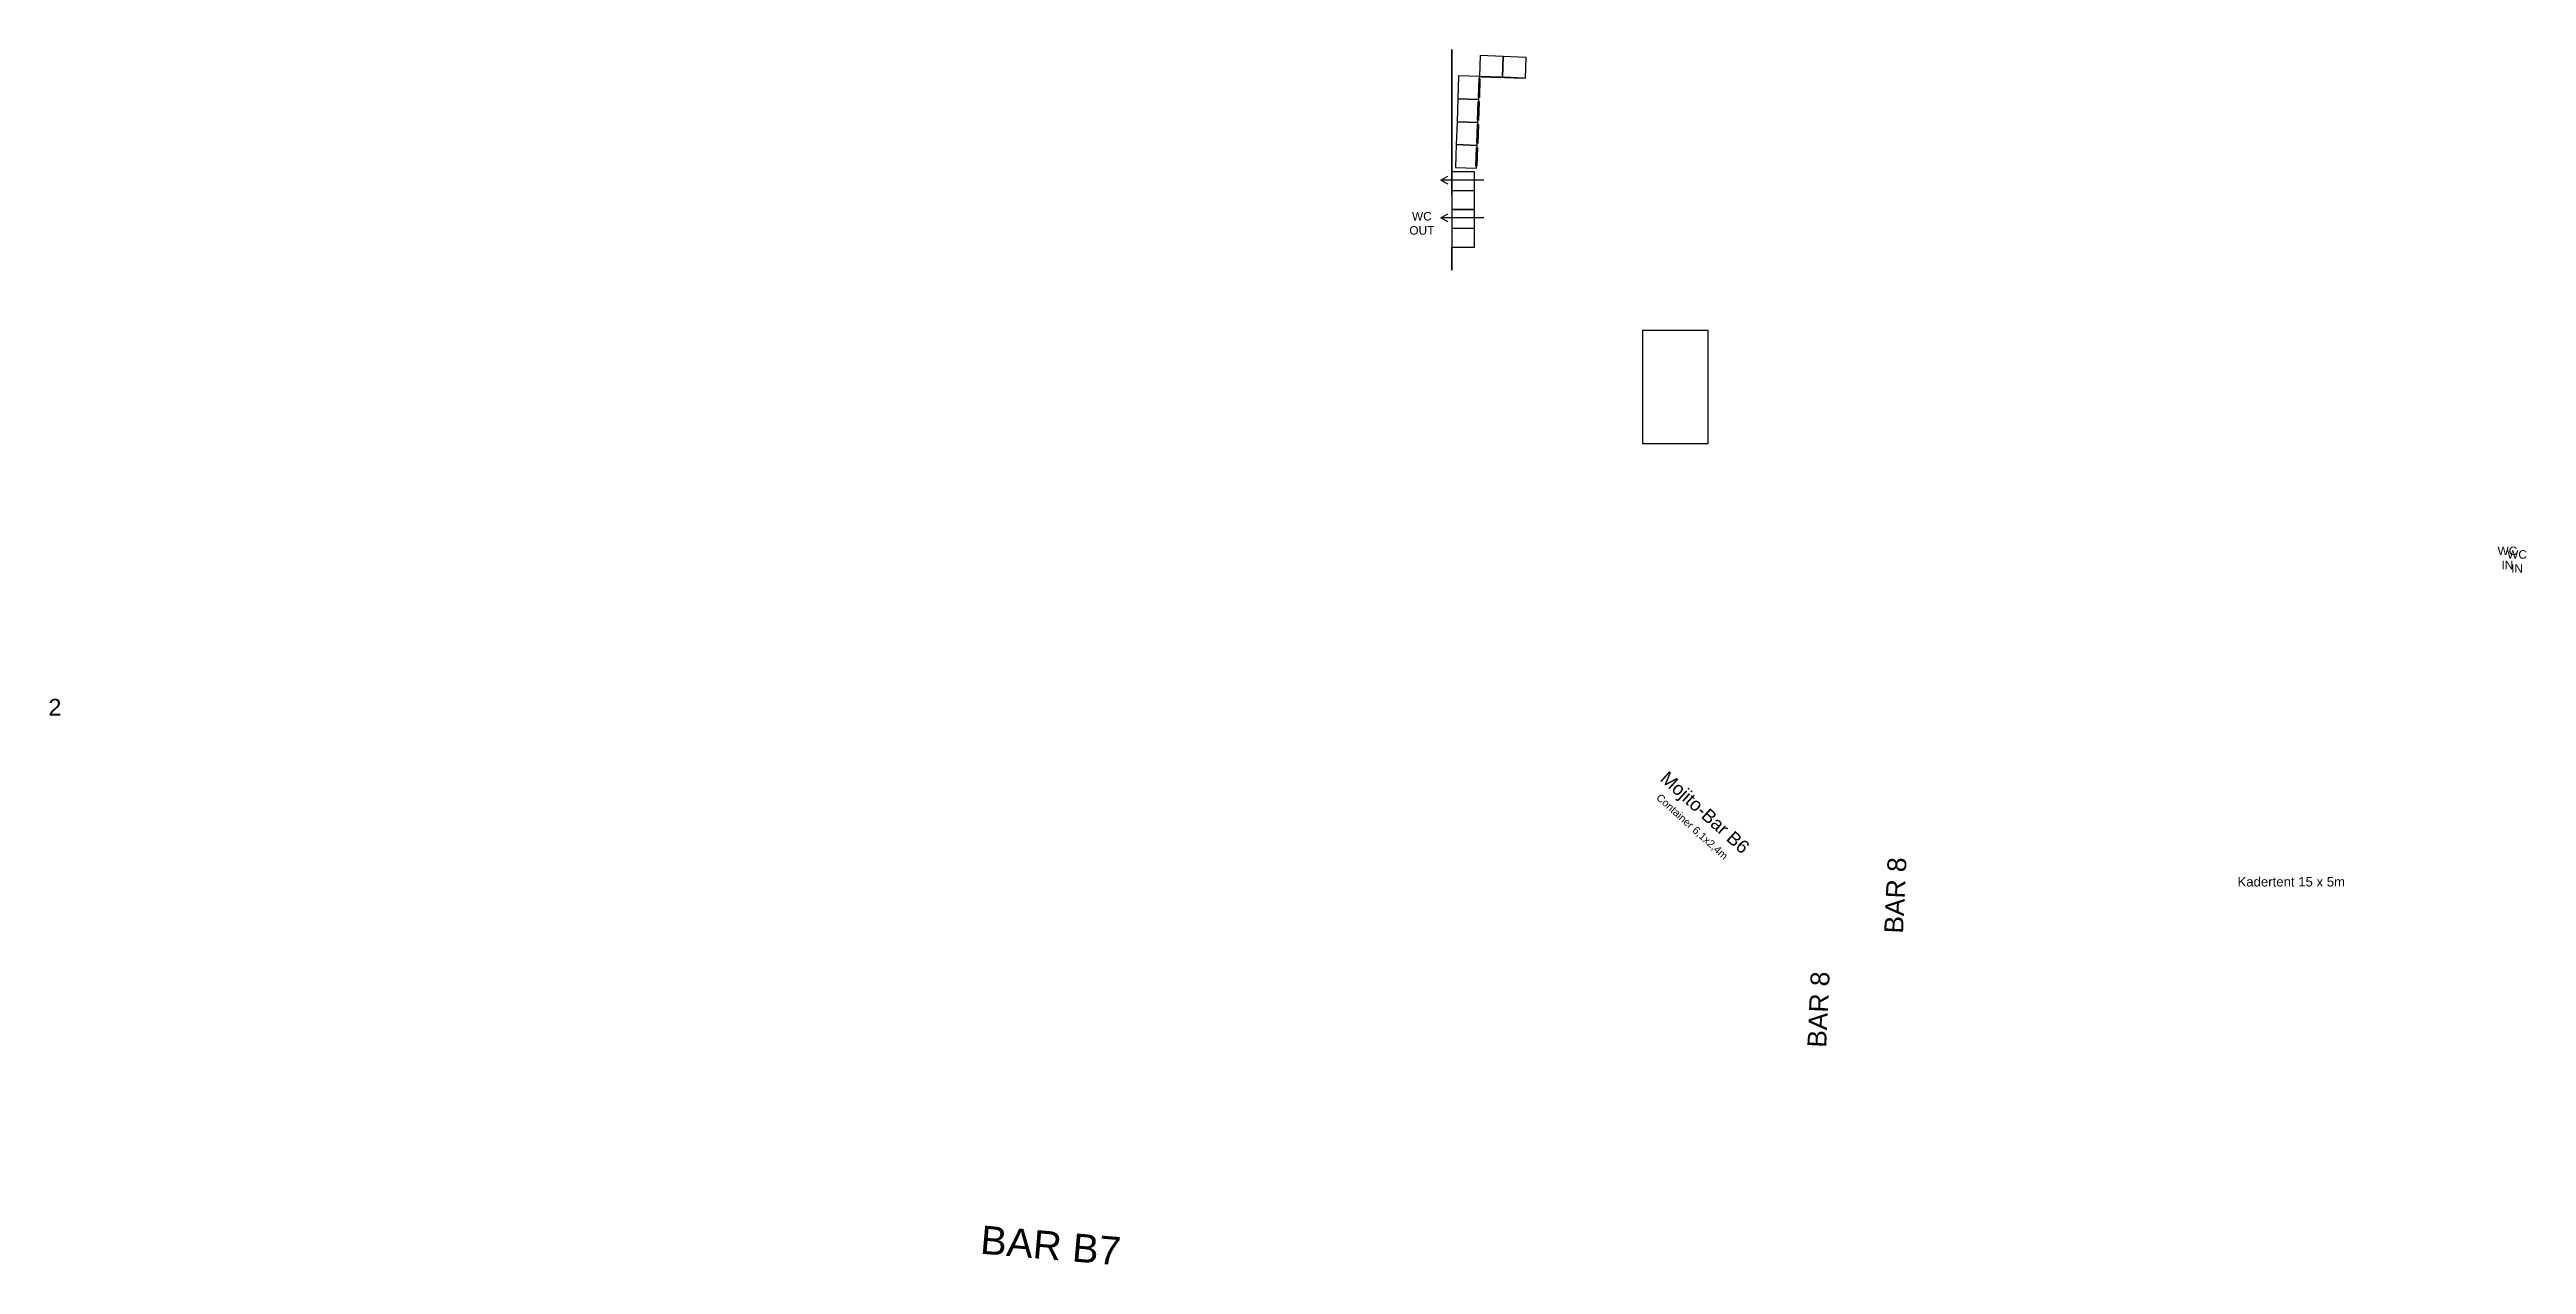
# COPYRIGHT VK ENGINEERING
# Model space of a CAD drawing. Header units: metres. Extents: x -30504 to 105656, y -14907 to 193632.
# Drawn here: x -30503.6 to -30372.1, y -14876.7 to -14812.2 of the extents above.
import ezdxf

# ---------------------------------------------------------------- set-up
doc = ezdxf.new("R2010")
doc.units = ezdxf.units.M
doc.layers.add('Heras', color=204, linetype='Continuous', lineweight=35)
for name, color, linetype in [('Nooduitgangen', 1, 'Continuous'), ('Sanitair', 132, 'Continuous'), ('Sponsorstands', 180, 'Continuous'), ('Tekst', 7, 'Continuous'), ('Zwart', 250, 'Continuous')]:
    doc.layers.add(name, color=color, linetype=linetype)
doc.styles.add('DIM', font='arial.ttf')
doc.styles.get("Standard").update_dxf_attribs({"font": 'arial.ttf'})

msp = doc.modelspace()

# ---------------------------------------------------------------- linework, layer by layer
at = {"layer": 'Heras'}
for p, q in [((-30429.15, -14812.2), (-30429.15, -14819.92)), ((-30429.15, -14823.92), (-30429.15, -14822.7))]:
    msp.add_line(p, q, dxfattribs=at)
at = {"layer": 'Nooduitgangen'}
for p, q in [((-30429.74, -14819.13), (-30429.37, -14818.92)), ((-30429.74, -14819.13), (-30429.37, -14819.34)), ((-30427.45, -14819.14), (-30429.73, -14819.14)), ((-30429.74, -14821.13), (-30429.37, -14820.92)), ((-30429.74, -14821.13), (-30429.37, -14821.34)), ((-30427.45, -14821.14), (-30429.73, -14821.14))]:
    msp.add_line(p, q, dxfattribs=at)
at = {"layer": 'Sanitair'}
for p, q in [((-30427.95, -14819.7), (-30429.15, -14819.7)), ((-30427.95, -14821.7), (-30429.15, -14821.7))]:
    msp.add_line(p, q, dxfattribs=at)
for points in [[(-30426.46, -14813.68), (-30426.42, -14812.57), (-30427.64, -14812.53), (-30427.68, -14813.64)], [(-30425.24, -14813.73), (-30425.2, -14812.62), (-30426.42, -14812.57), (-30426.46, -14813.68)], [(-30427.68, -14813.64), (-30428.79, -14813.6), (-30428.83, -14814.82), (-30427.72, -14814.86)], [(-30427.71, -14813.75), (-30427.66, -14813.75), (-30427.69, -14814.75), (-30427.74, -14814.75)], [(-30426.57, -14813.65), (-30426.57, -14813.7), (-30427.57, -14813.67), (-30427.57, -14813.62)], [(-30425.35, -14813.7), (-30425.35, -14813.75), (-30426.35, -14813.71), (-30426.35, -14813.66)], [(-30427.72, -14814.86), (-30428.83, -14814.82), (-30428.87, -14816.04), (-30427.77, -14816.08)], [(-30427.75, -14814.97), (-30427.7, -14814.97), (-30427.74, -14815.97), (-30427.79, -14815.96)], [(-30427.77, -14816.08), (-30428.87, -14816.04), (-30428.92, -14817.25), (-30427.81, -14817.29)], [(-30427.79, -14816.18), (-30427.74, -14816.19), (-30427.78, -14817.19), (-30427.83, -14817.18)], [(-30427.81, -14817.29), (-30428.92, -14817.25), (-30428.96, -14818.47), (-30427.85, -14818.51)], [(-30427.84, -14817.4), (-30427.79, -14817.41), (-30427.82, -14818.4), (-30427.87, -14818.4)], [(-30429.15, -14818.7), (-30429.15, -14820.7), (-30427.95, -14820.7), (-30427.95, -14818.7)], [(-30429.15, -14820.7), (-30429.15, -14822.7), (-30427.95, -14822.7), (-30427.95, -14820.7)]]:
    msp.add_lwpolyline(points, close=True, dxfattribs=at)
at = {"layer": 'Sponsorstands'}
msp.add_lwpolyline([(-30419.04, -14833.11), (-30415.54, -14833.11), (-30415.54, -14827.11), (-30419.04, -14827.11)], close=True, dxfattribs=at)

# ---------------------------------------------------------------- texts
at = {"layer": 'Nooduitgangen', "char_height": 0.45, "attachment_point": 1, "style": 'DIM'}
for s, insert in [('\\pxqc;{\\C1;WC \\POUT}', (-30464.24, -14820.83)), ('\\pxqc;{\\C1;WC \\PIN}', (-30406.62, -14838.59)), ('\\pxqc;{\\C1;WC \\PIN}', (-30406.11, -14838.78))]:
    msp.add_mtext_dynamic_manual_height_columns(s, width=66.9929, gutter_width=655.17, heights=[0], dxfattribs=dict(at, insert=insert))
at = {"layer": 'Tekst', "char_height": 0.8, "attachment_point": 1, "rotation": 87.3044}
for insert in [(-30524.72, -17376.31), (-30528.8, -17382.37)]:
    msp.add_mtext_dynamic_manual_height_columns('\\pxsm1,qc;{\\H1.25x;BAR 8}', width=5044.0427, gutter_width=655.17, heights=[0], dxfattribs=dict(at, insert=insert))
at = {"layer": 'Zwart', "attachment_point": 1, "style": 'DIM'}
for s, width, insert, char_height in [('\\pxql; 2', 3.4453, (-30503.99, -14846.67), 0.89), ('Kadertent 15 x 5m', 1039.1667, (-30387.45, -14856.13), 0.5)]:
    msp.add_mtext_dynamic_manual_height_columns(s, width=width, gutter_width=655.17, heights=[0], dxfattribs=dict(at, insert=insert, char_height=char_height))
for s, width, insert, char_height, rotation in [('\\pxqc;{\\H1.75x;Mojito-Bar B6\\H1.1429x;\\P}Container 6,1x2,4m', 1039.1667, (-30800.67, -14503.74), 0.4, 317.8469), ('\\pxqc;BAR B7', 971.978, (-30934.63, -14833.84), 1.5, 355.1493)]:
    msp.add_mtext_dynamic_manual_height_columns(s, width=width, gutter_width=655.17, heights=[0], dxfattribs=dict(at, insert=insert, char_height=char_height, rotation=rotation))

doc.saveas('drawing.dxf')
